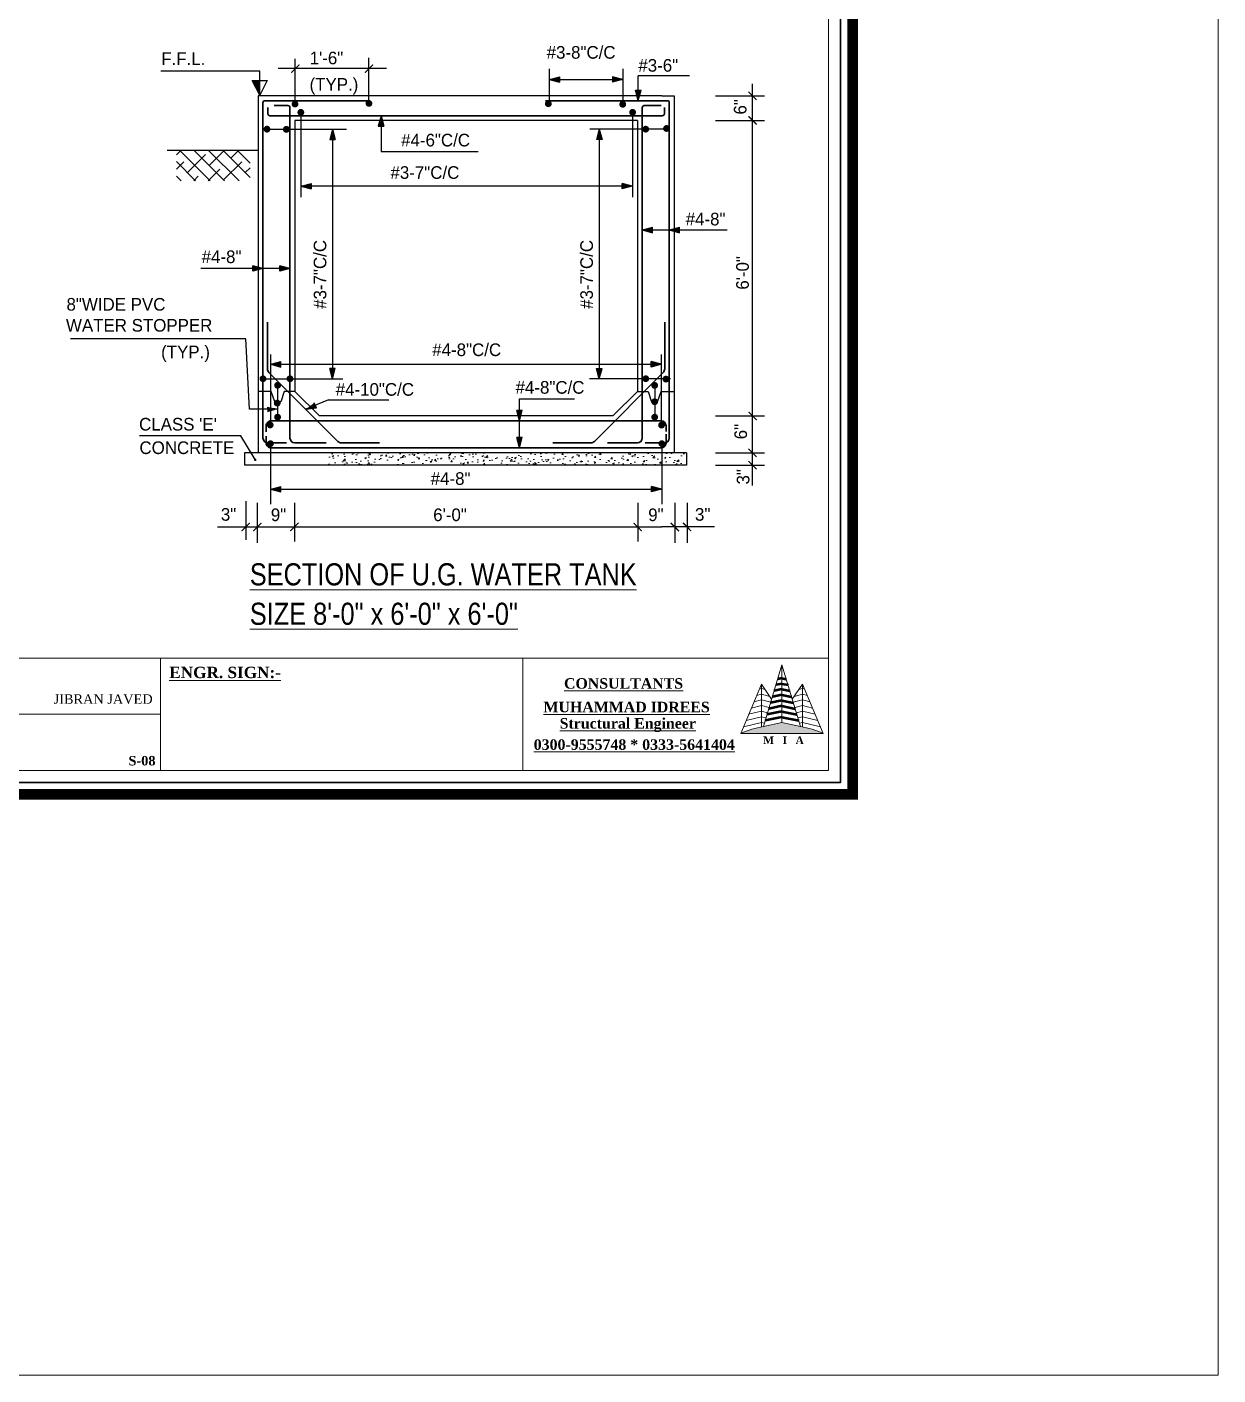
# Model space of a CAD drawing. Header units: inches. Extents: x 77090 to 90659, y -228139 to -226123.
# Drawn here: x 89754 to 90659, y -228139 to -227114 of the extents above; entities that cross this region are included whole.
import ezdxf

# ---------------------------------------------------------------- set-up
doc = ezdxf.new("R2010")
doc.units = ezdxf.units.IN
doc.header["$LTSCALE"] = 15
doc.header["$MEASUREMENT"] = 0
doc.header["$PDMODE"] = 66
doc.linetypes.add('ACAD_ISO02W100', pattern=[15, 12, -3])
doc.layers.get('0').update_dxf_attribs({"lineweight": 25})
doc.layers.get('Defpoints').update_dxf_attribs({"lineweight": 25})
for name, color, linetype, lineweight in [('2', 2, 'Continuous', 25), ('doted1', 30, 'ACAD_ISO02W100', 13), ('HACH', 8, 'Continuous', 13), ('L2', 2, 'Continuous', 25), ('L3', 3, 'Continuous', 25), ('level', 7, 'Continuous', 13), ('S3', 3, 'Continuous', 25), ('SSCDIM', 2, 'Continuous', 25), ('STEEL', 211, 'Continuous', 35), ('TEXTS', 41, 'Continuous', 13), ('wall', 240, 'Continuous', 13), ('walls', 5, 'Continuous', 50)]:
    doc.layers.add(name, color=color, linetype=linetype, lineweight=lineweight)
doc.styles.add('ADE', font='', dxfattribs={"height": 6})
doc.styles.get("Standard").update_dxf_attribs({"font": 'trebuc.ttf'})
doc.styles.add('style10', font='stylu.ttf', dxfattribs={"height": 12})
doc.styles.get('ADE').set_extended_font_data('Arial Rounded MT Bold')

# ---------------------------------------------------------------- blocks, each defined once
blk = doc.blocks.new('TIK')
at = {"color": 2, "linetype": 'ByBlock', "const_width": 0.075}
blk.add_lwpolyline([(0.25, 0.25), (-0.25, -0.25)], dxfattribs=at)

msp = doc.modelspace()

# ---------------------------------------------------------------- hatches: boundary and pattern name
at = {"layer": '2'}
h = msp.add_hatch(dxfattribs=at)
h.set_pattern_fill('ANSI38', color=256, scale=62.208, style=0)
h.set_pattern_definition([(135, (92460.3075, -232228.411), (5.498462, 5.498462), []), (45, (92460.3075, -232228.411), (16.495387, 5.498462), [19.44, -11.664])])
h.paths.add_polyline_path([(89867.69, -227207.91), (89923.8, -227207.91), (89923.8, -227231.02), (89867.69, -227231.02)])
at = {"layer": 'HACH', "linetype": 'ByBlock'}
h = msp.add_hatch(dxfattribs=at)
h.set_pattern_fill('AR-CONC', color=256, scale=1.728, style=0)
h.set_pattern_definition([(50, (83933.718, -223761.27), (12.394256, -1.084357), [1.296, -14.256]), (355, (83933.718, -223761.27), (-2.397623, 12.99788), [1.0368, -11.4048]), (100.4514, (83934.751, -223761.36), (9.996642, 11.913515), [1.10143, -12.115736]), (46.1842, (83933.718, -223757.814), (18.441925, -2.86017), [1.944, -21.384]), (96.6356, (83935.255, -223758.052), (16.15097, 16.832757), [1.652146, -18.1736]), (351.1842, (83933.718, -223757.814), (16.15096, 16.83277), [1.5552, -17.1072]), (21, (83935.446, -223758.678), (10.314554, -6.957254), [1.296, -14.256]), (326, (83935.446, -223758.678), (4.20449, 12.530593), [1.0368, -11.4048]), (71.4514, (83936.305, -223759.257), (14.519047, 5.573327), [1.10143, -12.115736]), (37.5, (83933.718, -223761.2695), (0.2101223, 5.7524058), [0, -11.26656, 0, -11.5776, 0, -11.448]), (7.5, (83933.718, -223761.2695), (4.5458416, 6.8154344), [0, -6.60096, 0, -11.00736, 0, -4.3632]), (327.5, (83929.8644, -223761.2695), (9.2244517, -0.3897482), [0, -4.32, 0, -13.4784, 0, -17.8848]), (317.5, (83928.1364, -223761.2695), (10.077457, 1.729814), [0, -5.616, 0, -8.95104, 0, -12.7008])])
h.paths.add_polyline_path([(90000.31, -227437.7), (89980.76, -227437.7), (89980.76, -227447.03), (90000.31, -227447.03)])
h.paths.add_polyline_path([(89989.29, -227443.08, -1), (89988.35, -227443.08, -1)], flags=16)
h.paths.add_polyline_path([(90236.61, -227437.7), (90000.31, -227437.7), (90000.31, -227447.03), (90236.61, -227447.03)])
h.paths.add_polyline_path([(90255.32, -227437.7), (90236.61, -227437.7), (90236.61, -227447.03), (90255.32, -227447.03)])
at = {"layer": 'STEEL'}
for points in [[(89960.38, -227172.66, 1.0000059), (89955.2, -227172.66, 1.0000059)], [(90016.59, -227172.19, 1.0000059), (90011.42, -227172.19, 1.0000059)], [(90152.92, -227172.42, 1.0000059), (90147.75, -227172.42, 1.0000059)], [(90209.44, -227172.88, 1.0000059), (90204.27, -227172.88, 1.0000059)], [(89964.82, -227179.01, 1.0000059), (89959.64, -227179.01, 1.0000059)], [(90216.97, -227178.96, 1.0000059), (90211.79, -227178.96, 1.0000059)], [(89939.13, -227191.76, 1.0000059), (89933.95, -227191.76, 1.0000059)], [(89953.8, -227191.89, 1.0000059), (89948.62, -227191.89, 1.0000059)], [(90226.95, -227191.76, 1.0000059), (90221.77, -227191.76, 1.0000059)], [(90242.73, -227191.23, 1.0000059), (90237.55, -227191.23, 1.0000059)], [(89936.03, -227381.43, 1.0000059), (89930.86, -227381.43, 1.0000059)], [(89947.12, -227386.46, 1.0000059), (89941.95, -227386.46, 1.0000059)], [(89956.56, -227381.43, 1.0000059), (89951.38, -227381.43, 1.0000059)], [(90227, -227381.43, 1.0000059), (90221.83, -227381.43, 1.0000059)], [(90233.76, -227386.46, 1.0000059), (90228.58, -227386.46, 1.0000059)], [(90242.3, -227381.72, 1.0000059), (90237.12, -227381.72, 1.0000059)], [(89946.85, -227399.96, 1.0000059), (89941.67, -227399.96, 1.0000059)], [(90233.76, -227398.9, 1.0000059), (90228.58, -227398.9, 1.0000059)], [(89947.12, -227410.62, 1.0000059), (89941.95, -227410.62, 1.0000059)], [(90233.76, -227410.62, 1.0000059), (90228.58, -227410.62, 1.0000059)], [(89941.52, -227416.55, 1.0000059), (89936.34, -227416.55, 1.0000059)], [(90238.96, -227416.67, 1.0000059), (90233.79, -227416.67, 1.0000059)], [(89941.68, -227430.78, 1.0000059), (89936.5, -227430.78, 1.0000059)], [(90239.2, -227430.78, 1.0000059), (90234.03, -227430.78, 1.0000059)]]:
    msp.add_hatch(color=256, dxfattribs=at).paths.add_polyline_path(points)
at = {"layer": 'walls', "ltscale": 2}
msp.add_hatch(color=256, dxfattribs=at).paths.add_polyline_path([(90359.27, -227650.93, 0.05696), (90342.03, -227645.73), (90327.91, -227642.8), (90313.79, -227645.73, 0.05696), (90296.54, -227650.93), (90327.91, -227650.93)])

# ---------------------------------------------------------------- linework, layer by layer
at = {"lineweight": 5}
for p, q in [((90131.04, -227593.69), (90131.04, -227679.05)), ((89431.15, -227636.37), (89855.47, -227636.37))]:
    msp.add_line(p, q, dxfattribs=at)
at = {"layer": '2'}
for p, q in [((89957.93, -227173.2), (89957.93, -227138.42)), ((90013.92, -227172.47), (90013.92, -227137.63)), ((90027.42, -227145.71), (89945.07, -227145.71)), ((90150.98, -227145.97), (90150.98, -227171.42)), ((90150.98, -227154.03), (90158.79, -227151.94)), ((90158.79, -227151.94), (90158.79, -227156.12)), ((90199.15, -227151.94), (90199.15, -227156.12)), ((90206.96, -227154.03), (90199.15, -227151.94)), ((90206.96, -227145.97), (90206.96, -227171.89)), ((90257.55, -227151.2), (90218.72, -227151.2)), ((90218.72, -227169.97), (90218.72, -227151.2)), ((90150.98, -227154.03), (90206.96, -227154.03)), ((90150.98, -227154.03), (90158.79, -227156.12)), ((90206.96, -227154.03), (90199.15, -227156.12)), ((90216.63, -227162.16), (90220.81, -227162.16)), ((90218.72, -227169.97), (90216.63, -227162.16)), ((90218.72, -227169.97), (90220.81, -227162.16)), ((90305.51, -227462.55), (90305.51, -227157.27)), ((90277.28, -227166.4), (90314.58, -227166.4)), ((89962.22, -227181.55), (89962.22, -227243.48)), ((90023.17, -227181.55), (90021.08, -227189.36)), ((90023.17, -227181.55), (90023.17, -227208.72)), ((90023.17, -227181.55), (90025.27, -227189.36)), ((90214.37, -227181.55), (90214.37, -227243.48)), ((89937.02, -227191.71), (89997.02, -227191.71)), ((89986.28, -227191.71), (89984.19, -227199.53)), ((89986.28, -227191.71), (89986.28, -227381.39)), ((89986.28, -227191.71), (89988.37, -227199.53)), ((90021.08, -227189.36), (90025.27, -227189.36)), ((90238.68, -227191.71), (90181.83, -227191.71)), ((90189.09, -227191.71), (90187, -227199.53)), ((90189.09, -227191.71), (90189.09, -227381.39)), ((90189.09, -227191.71), (90191.19, -227199.53)), ((90277.28, -227185.07), (90314.58, -227185.07)), ((89984.19, -227199.53), (89988.37, -227199.53)), ((90191.19, -227199.53), (90187, -227199.53)), ((89929.71, -227207.91), (89860.68, -227207.91)), ((90023.17, -227208.72), (90096.88, -227208.72)), ((89962.22, -227235.04), (89970.04, -227232.95)), ((89970.04, -227232.95), (89970.04, -227237.13)), ((90206.56, -227237.13), (90206.56, -227232.95)), ((90214.37, -227235.04), (90206.56, -227232.95)), ((90214.37, -227235.04), (89962.22, -227235.04)), ((89962.22, -227235.04), (89970.04, -227237.13)), ((90214.37, -227235.04), (90206.56, -227237.13)), ((90221.73, -227268.33), (90229.54, -227266.24)), ((90221.73, -227268.33), (90286.36, -227268.33)), ((90221.73, -227268.33), (90229.54, -227270.43)), ((90229.54, -227270.43), (90229.54, -227266.24)), ((90242.26, -227268.33), (90250.07, -227266.24)), ((90242.26, -227268.33), (90250.07, -227270.43)), ((90250.07, -227270.43), (90250.07, -227266.24)), ((89946.16, -227297.67), (89886.34, -227297.67)), ((89925.63, -227299.77), (89925.63, -227295.58)), ((89933.44, -227297.67), (89925.63, -227295.58)), ((89933.44, -227297.67), (89925.63, -227299.77)), ((89946.16, -227299.77), (89946.16, -227295.58)), ((89953.97, -227297.67), (89946.16, -227295.58)), ((89953.97, -227297.67), (89946.16, -227299.77)), ((89920.3, -227350.98), (89787.24, -227350.98)), ((89939.32, -227416.63), (89939.32, -227363)), ((90236.37, -227416.63), (90236.37, -227363)), ((89939.32, -227370.44), (89947.14, -227368.35)), ((89939.32, -227370.44), (90236.37, -227370.44)), ((89939.32, -227370.44), (89947.14, -227372.54)), ((89947.14, -227372.54), (89947.14, -227368.35)), ((89988.37, -227373.58), (89984.19, -227373.58)), ((89986.28, -227381.39), (89984.19, -227373.58)), ((89986.28, -227381.39), (89988.37, -227373.58)), ((90187, -227373.58), (90191.19, -227373.58)), ((90189.09, -227381.39), (90187, -227373.58)), ((90189.09, -227381.39), (90191.19, -227373.58)), ((90228.56, -227372.54), (90228.56, -227368.35)), ((90236.37, -227370.44), (90228.56, -227368.35)), ((90236.37, -227370.44), (90228.56, -227372.54)), ((89933.44, -227381.39), (89994.09, -227381.39)), ((90243.26, -227381.39), (90181.6, -227381.39)), ((89983.17, -227397.49), (89966.04, -227404.66)), ((89983.17, -227397.49), (90029.21, -227397.49)), ((90128.37, -227396.64), (90170.25, -227396.64)), ((90128.37, -227413.44), (90128.37, -227396.64)), ((89944.53, -227404.59), (89936.52, -227403.5)), ((89966.04, -227404.66), (89974.05, -227403.57)), ((89974.05, -227403.57), (89972.44, -227399.71)), ((90130.47, -227405.62), (90126.28, -227405.62)), ((90128.37, -227413.44), (90126.28, -227405.62)), ((90128.37, -227413.44), (90130.47, -227405.62)), ((90128.37, -227433.96), (90128.37, -227411.27)), ((90277.28, -227409.7), (90314.58, -227409.7)), ((89916.61, -227424.79), (89839.67, -227424.79)), ((89927.49, -227442.82), (89916.61, -227424.79)), ((90130.47, -227426.15), (90126.28, -227426.15)), ((90128.37, -227433.96), (90126.28, -227426.15)), ((90128.37, -227433.96), (90130.47, -227426.15)), ((89939.08, -227430.74), (89939.08, -227476.87)), ((90236.61, -227430.74), (90236.61, -227476.87)), ((90277.28, -227437.7), (90314.58, -227437.7)), ((90277.28, -227447.03), (90314.58, -227447.03)), ((89939.08, -227465.34), (89946.9, -227463.25)), ((89939.08, -227465.34), (90236.61, -227465.34)), ((89939.08, -227465.34), (89946.9, -227467.44)), ((89946.9, -227467.44), (89946.9, -227463.25)), ((90228.8, -227467.44), (90228.8, -227463.25)), ((90236.61, -227465.34), (90228.8, -227463.25)), ((90236.61, -227465.34), (90228.8, -227467.44)), ((89920.31, -227474.54), (89920.31, -227503.97)), ((89929.15, -227475.65), (89929.15, -227506.17)), ((89957.45, -227475.65), (89957.45, -227505.07)), ((90218.25, -227475.65), (90218.25, -227505.07)), ((90246.55, -227475.65), (90246.55, -227506.17)), ((90255.88, -227475.65), (90255.88, -227506.17)), ((89898.99, -227494.03), (90236.66, -227494.03)), ((90276.62, -227494.03), (90236.66, -227494.03))]:
    msp.add_line(p, q, dxfattribs=at)
at = {"layer": '2', "linetype": 'Continuous'}
for p, q in [((89923.28, -227404.59), (89920.3, -227350.98)), ((89944.53, -227404.59), (89923.28, -227404.59))]:
    msp.add_line(p, q, dxfattribs=at)
at = {"layer": '2', "const_width": 0.933}
msp.add_lwpolyline([(89927.13, -227443.08, 1), (89928.06, -227443.08, 1)], format="xyb", close=True, dxfattribs=at)
at = {"layer": '2'}
for points in [[(90150.98, -227154.03), (90158.79, -227151.94), (90158.79, -227156.12)], [(90206.96, -227154.03), (90199.15, -227151.94), (90199.15, -227156.12)], [(90218.72, -227169.97), (90216.63, -227162.16), (90220.81, -227162.16)], [(90023.17, -227181.55), (90021.08, -227189.36), (90025.27, -227189.36)], [(89986.28, -227191.71), (89984.19, -227199.53), (89988.37, -227199.53)], [(90189.09, -227191.71), (90191.19, -227199.53), (90187, -227199.53)], [(89962.22, -227235.04), (89970.04, -227232.95), (89970.04, -227237.13)], [(90214.37, -227235.04), (90206.56, -227237.13), (90206.56, -227232.95)], [(90221.73, -227268.33), (90229.54, -227270.43), (90229.54, -227266.24)], [(90242.26, -227268.33), (90250.07, -227270.43), (90250.07, -227266.24)], [(89933.44, -227297.67), (89925.63, -227299.77), (89925.63, -227295.58)], [(89953.97, -227297.67), (89946.16, -227299.77), (89946.16, -227295.58)], [(89939.32, -227370.44), (89947.14, -227372.54), (89947.14, -227368.35)], [(89986.28, -227381.39), (89988.37, -227373.58), (89984.19, -227373.58)], [(90189.09, -227381.39), (90187, -227373.58), (90191.19, -227373.58)], [(90236.37, -227370.44), (90228.56, -227372.54), (90228.56, -227368.35)], [(89944.53, -227404.59), (89936.67, -227402.69), (89936.77, -227406.88)], [(89966.04, -227404.66), (89974.05, -227403.57), (89972.44, -227399.71)], [(90128.37, -227413.44), (90130.47, -227405.62), (90126.28, -227405.62)], [(90128.37, -227433.96), (90130.47, -227426.15), (90126.28, -227426.15)], [(89939.08, -227465.34), (89946.9, -227467.44), (89946.9, -227463.25)], [(90236.61, -227465.34), (90228.8, -227467.44), (90228.8, -227463.25)]]:
    msp.add_solid(points, dxfattribs=at)
at = {"layer": 'Defpoints', "color": 0, "linetype": 'ByBlock'}
for p in [(90245.99, -227166.4), (90245.99, -227409.7)]:
    msp.add_point(p, dxfattribs=at)
at = {"layer": 'doted1', "linetype": 'ByBlock', "ltscale": 0.3, "const_width": 8.01}
msp.add_lwpolyline([(88755.42, -227697.26), (88755.42, -226547.79), (90381.6, -226547.79), (90381.6, -227697.26)], close=True, dxfattribs=at)
at = {"layer": 'HACH', "ltscale": 10}
msp.add_lwpolyline([(77090.12, -226123.43), (90659.33, -226123.43), (90659.33, -228138.59), (77090.12, -228138.59)], close=True, dxfattribs=at)
at = {"layer": 'L2'}
msp.add_lwpolyline([(89930.95, -227166.03), (89925.35, -227154.83), (89936.55, -227154.83)], close=True, dxfattribs=at)
at = {"layer": 'L3'}
msp.add_solid([(89930.95, -227166.03), (89925.35, -227154.83), (89930.95, -227154.83)], dxfattribs=at)
at = {"layer": 'level'}
for p, q in [((88773.63, -227593.69), (90363.39, -227593.69)), ((89855.47, -227593.69), (89855.47, -227679.05))]:
    msp.add_line(p, q, dxfattribs=at)
at = {"layer": 'level', "linetype": 'ByBlock', "lineweight": 35, "ltscale": 0.1}
msp.add_lwpolyline([(88764.53, -227688.15), (88764.53, -226556.9), (90372.49, -226556.9), (90372.49, -227688.15)], close=True, dxfattribs=at)
at = {"layer": 'level', "ltscale": 0.25}
msp.add_lwpolyline([(88773.63, -227679.05), (88773.63, -226566), (90363.39, -226566), (90363.39, -227679.05)], close=True, dxfattribs=at)
at = {"layer": 'S3'}
for p, q in [((90236.66, -227166.4), (89929.71, -227166.4)), ((89929.71, -227166.4), (89929.71, -227437.7)), ((90236.66, -227166.4), (90245.99, -227166.4)), ((90245.99, -227166.4), (90245.99, -227437.7)), ((90218, -227185.07), (89957.7, -227185.07)), ((89957.7, -227185.07), (89957.7, -227391.04)), ((90218, -227185.07), (90218, -227391.04)), ((89939.71, -227391.04), (89929.71, -227391.04)), ((89942.4, -227398.86), (89939.71, -227391.04)), ((89949.6, -227391.04), (89946.92, -227398.86)), ((89957.7, -227391.04), (89949.6, -227391.04)), ((89957.7, -227391.04), (89976.36, -227409.7)), ((90218, -227391.04), (90199.33, -227409.7)), ((90218, -227391.04), (90226.09, -227391.04)), ((90226.09, -227391.04), (90228.78, -227398.86)), ((90233.3, -227398.86), (90235.98, -227391.04)), ((90235.98, -227391.04), (90245.99, -227391.04)), ((89946.92, -227398.86), (89942.4, -227398.86)), ((90228.78, -227398.86), (90233.3, -227398.86)), ((90199.33, -227409.7), (89976.36, -227409.7)), ((90255.32, -227437.7), (89919.53, -227437.7)), ((89919.53, -227437.7), (89919.53, -227447.03)), ((90255.32, -227437.7), (90255.32, -227447.03)), ((90255.32, -227447.03), (89919.53, -227447.03))]:
    msp.add_line(p, q, dxfattribs=at)
at = {"layer": 'S3', "color": 6}
for p, q in [((89944.53, -227386.42), (89944.53, -227411.3)), ((90231.17, -227386.42), (90231.17, -227411.3))]:
    msp.add_line(p, q, dxfattribs=at)
at = {"layer": 'SSCDIM'}
for p, q in [((89930.95, -227147.74), (89855.77, -227147.74)), ((89930.95, -227165.47), (89930.95, -227147.74))]:
    msp.add_line(p, q, dxfattribs=at)
at = {"layer": 'STEEL'}
for p, q in [((89933.44, -227171.69), (89933.44, -227311.3)), ((90014.36, -227170.14), (89935, -227170.14)), ((90240.7, -227170.14), (90148.28, -227170.14)), ((90242.26, -227171.69), (90242.26, -227338.18)), ((89937.17, -227175.27), (89937.17, -227179.99)), ((90236.97, -227181.55), (89938.73, -227181.55)), ((89952.41, -227173.87), (89942, -227173.87)), ((89953.97, -227175.42), (89953.97, -227314.96)), ((90221.73, -227175.42), (90221.73, -227340.37)), ((90223.28, -227173.87), (90236.04, -227173.87)), ((90238.52, -227175.27), (90238.52, -227179.99)), ((90242.26, -227191.42), (90242.26, -227426.5)), ((89933.44, -227311.3), (89933.44, -227426.5)), ((89953.97, -227314.96), (89953.97, -227426.5)), ((90221.73, -227314.96), (90221.73, -227426.5)), ((89936.93, -227338.4), (89936.93, -227374)), ((90238.77, -227338.4), (90238.77, -227374)), ((89938.02, -227376.64), (89990.4, -227429.01)), ((90237.68, -227376.64), (90185.3, -227429.01)), ((89935.93, -227417.17), (89935.93, -227421.7)), ((90236.04, -227413.44), (89939.66, -227413.44)), ((90239.77, -227417.17), (90239.77, -227421.41)), ((89935.93, -227424.97), (89935.93, -227430.23)), ((90239.77, -227423.6), (90239.77, -227430.23)), ((89937.17, -227430.23), (89951.28, -227430.23)), ((90236.04, -227433.96), (89939.66, -227433.96)), ((89981.43, -227430.23), (89957.7, -227430.23)), ((90022.04, -227430.11), (89993.04, -227430.11)), ((90153.65, -227430.11), (90182.66, -227430.11)), ((90195.25, -227430.23), (90218, -227430.23)), ((90238.52, -227430.23), (90223.86, -227430.23))]:
    msp.add_line(p, q, dxfattribs=at)
for centre, radius, start, end in [((89935, -227171.69), 1.56, 90, 180), ((90240.7, -227171.69), 1.56, 0, 90), ((89938.73, -227179.99), 1.56, 180, 270), ((89952.41, -227175.42), 1.56, 0, 90), ((90223.28, -227175.42), 1.56, 90, 180), ((90236.97, -227179.99), 1.56, 270, 0), ((89940.66, -227374), 3.73, 180, 225), ((90235.04, -227374), 3.73, 315, 0), ((89939.66, -227417.17), 3.73, 89.99694, 180), ((90236.04, -227417.17), 3.73, 0, 90), ((89937.17, -227426.5), 3.73, 180, 270), ((89957.7, -227426.5), 3.73, 180, 270), ((90218, -227426.5), 3.73, 270, 0), ((90238.52, -227426.5), 3.73, 270, 0), ((89939.66, -227430.23), 3.73, 180, 270.00305), ((89993.04, -227426.38), 3.73, 225, 270), ((90182.66, -227426.38), 3.73, 270, 315), ((90236.04, -227430.23), 3.73, 269.99706, 0)]:
    msp.add_arc(centre, radius, start, end, dxfattribs=at)
at = {"layer": 'wall'}
for p, q in [((90327.91, -227598.81), (90313.79, -227645.73)), ((90327.91, -227598.81), (90342.03, -227645.73)), ((90327.91, -227598.81), (90327.91, -227642.8)), ((90312.23, -227613.42), (90296.54, -227650.93)), ((90312.23, -227621.22), (90308.58, -227622.15)), ((90312.23, -227616.95), (90310.58, -227617.37)), ((90312.23, -227613.42), (90320.07, -227624.87)), ((90312.23, -227613.42), (90312.23, -227646.03)), ((90312.23, -227616.95), (90315.15, -227617.69)), ((90312.23, -227621.22), (90318.69, -227622.86)), ((90343.59, -227613.42), (90335.75, -227624.87)), ((90343.59, -227621.22), (90337.13, -227622.86)), ((90343.59, -227616.95), (90340.67, -227617.69)), ((90343.59, -227613.42), (90359.27, -227650.93)), ((90343.59, -227613.42), (90343.59, -227646.03)), ((90343.59, -227613.42), (90343.59, -227646.03)), ((90343.59, -227616.95), (90345.24, -227617.37)), ((90343.59, -227621.22), (90347.24, -227622.15)), ((90312.23, -227629.77), (90304.58, -227631.7)), ((90312.23, -227625.49), (90306.58, -227626.92)), ((90312.23, -227625.49), (90319.34, -227627.29)), ((90312.23, -227629.77), (90318.14, -227631.26)), ((90343.59, -227625.49), (90336.48, -227627.29)), ((90343.59, -227629.77), (90337.67, -227631.26)), ((90343.59, -227625.49), (90349.24, -227626.92)), ((90343.59, -227629.77), (90351.23, -227631.7)), ((90312.23, -227642.58), (90298.59, -227646.03)), ((90312.23, -227638.31), (90300.59, -227641.25)), ((90312.23, -227634.04), (90302.59, -227636.47)), ((90312.23, -227634.04), (90316.95, -227635.23)), ((90312.23, -227638.31), (90315.75, -227639.2)), ((90312.23, -227642.58), (90314.56, -227643.17)), ((90327.91, -227642.8), (90313.79, -227645.73)), ((90342.03, -227645.73), (90327.91, -227642.8)), ((90343.59, -227634.04), (90338.87, -227635.23)), ((90343.59, -227638.31), (90340.06, -227639.2)), ((90343.59, -227642.58), (90341.26, -227643.17)), ((90343.59, -227634.04), (90353.23, -227636.47)), ((90343.59, -227638.31), (90355.23, -227641.25)), ((90343.59, -227642.58), (90357.22, -227646.03)), ((90327.91, -227650.93), (90296.54, -227650.93)), ((90327.91, -227650.93), (90359.27, -227650.93))]:
    msp.add_line(p, q, dxfattribs=at)
for start, end in [(100.25324, 113.29342), (66.70658, 79.74676)]:
    msp.add_arc((90327.91, -227723.78), 79.32, start, end, dxfattribs=at)
at = {"layer": 'walls', "ltscale": 2}
for p, q in [((90327.91, -227608.97), (90324.65, -227609.65)), ((90327.91, -227608.97), (90331.17, -227609.65)), ((90327.91, -227621.66), (90320.58, -227623.18)), ((90327.91, -227617.43), (90321.93, -227618.67)), ((90327.91, -227613.2), (90323.29, -227614.16)), ((90327.91, -227613.2), (90332.53, -227614.16)), ((90327.91, -227617.43), (90333.88, -227618.67)), ((90327.91, -227621.66), (90335.24, -227623.18)), ((90327.91, -227630.12), (90317.86, -227632.2)), ((90327.91, -227625.89), (90319.22, -227627.69)), ((90327.91, -227625.89), (90336.6, -227627.69)), ((90327.91, -227630.12), (90337.96, -227632.2)), ((90327.91, -227638.57), (90315.15, -227641.22)), ((90327.91, -227634.35), (90316.5, -227636.71)), ((90327.91, -227634.35), (90339.31, -227636.71)), ((90327.91, -227638.57), (90340.67, -227641.22))]:
    msp.add_line(p, q, dxfattribs=at)

# ---------------------------------------------------------------- block references
at = {"layer": '2', "yscale": 12.44159999999465, "zscale": 12.4416}
for p, xscale, rotation in [((89957.99, -227145.77), -12.44159999999465, 270), ((90013.98, -227145.77), -12.44159999999465, 270), ((90305.56, -227166.45), 12.44159999999465, 90), ((90305.56, -227185.12), 12.44159999999465, 90), ((90305.56, -227409.75), 12.44159999999465, 90), ((90305.56, -227437.75), 12.44159999999465, 90), ((90305.56, -227447.08), 12.44159999999465, 90), ((89920.37, -227494.09), -12.44159999999465, 270), ((89929.21, -227494.09), -12.44159999999465, 270), ((89957.4, -227494.08), -12.44159999999465, 270), ((90218.3, -227494.08), 12.44159999999465, 90), ((90246.48, -227494.09), 12.44159999999465, 90), ((90255.81, -227494.09), 12.44159999999465, 90)]:
    msp.add_blockref('TIK', p, dxfattribs=dict(at, xscale=xscale, rotation=rotation))

# ---------------------------------------------------------------- texts
at = {"layer": 'TEXTS', "style": 'style10'}
for s, p in [('#3-8"C/C', (90149.06, -227138.2)), ('F.F.L.', (89856.12, -227143.04)), ('1\'-6"', (89968.92, -227142.48)), ('#3-6"', (90218.75, -227148.08)), ('(TYP.)', (89968.86, -227162.53)), ('#4-6"C/C', (90038.46, -227204.88)), ('#3-7"C/C', (90030.35, -227229.51)), ('#4-8"', (90254.73, -227264.88)), ('#4-8"', (89886.85, -227293.53)), ('8"WIDE PVC', (89784.13, -227329.67)), (' WATER STOPPER', (89780.16, -227345.63)), ('(TYP.)', (89856.05, -227365.86)), ('#4-8"C/C', (90062.11, -227364.21)), ('#4-10"C/C', (89988.76, -227394.34)), ('#4-8"C/C', (90125.43, -227392.8)), ("CLASS 'E'", (89839.29, -227420.78)), ('CONCRETE', (89839.57, -227438.65)), ('#4-8"', (90060.93, -227462.09)), ('3"', (89901.45, -227489.33)), ('9"', (89939.42, -227489.63)), ('6\'-0"', (90062.83, -227489.63)), ('9"', (90226.25, -227489.63)), ('3"', (90261.79, -227489.33))]:
    msp.add_text(s, height=9.6, dxfattribs=at).set_placement(p)
for s, p in [('6"', (90300.93, -227180.63)), ('#3-7"C/C', (89981.61, -227328.32)), ('#3-7"C/C', (90184.23, -227328.32)), ('6\'-0"', (90302.7, -227313.76)), ('6"', (90301.33, -227427.47)), ('3"', (90303.15, -227461.78))]:
    msp.add_text(s, height=9.6, rotation=90, dxfattribs=at).set_placement(p)
at = {"layer": 'TEXTS', "linetype": 'ByBlock', "char_height": 16.8, "width": 1113.12, "attachment_point": 1, "style": 'ADE'}
for s, insert in [('{\\fTechnic|b0|i0|c2|p2;\\LSECTION OF U.G. WATER TANK\\l}', (89923.45, -227521.67)), ('{\\fTechnic|b0|i0|c2|p2;\\LSIZE 8\'-0" x 6\'-0" x 6\'-0"}', (89923.45, -227551.65))]:
    msp.add_mtext(s, dxfattribs=dict(at, insert=insert))
at = {"layer": 'TEXTS'}
for s, insert, char_height, width, attachment_point in [('{\\fTimes New Roman|b1|i0|c0|p18;\\LENGR. SIGN:-}', (89862.25, -227600.3), 8.64, 101.7876, 1), ('{\\fTimes New Roman|b1|i0|c0|p18;\\LCONSULTANTS}', (90162.24, -227613.04), 7.9887, 286.099, 4), ('{\\fTimes New Roman|b0|i0|c0|p18;JIBRAN JAVED}', (89774.35, -227621.27), 7.2, 92.5713, 1), ('{\\fTimes New Roman|b1|i0|c0|p18;\\LMUHAMMAD IDREES}', (90146.68, -227630.98), 7.9887, 286.099, 4), ('{\\fTimes New Roman|b1|i0|c0|p18;\\LStructural Engineer}', (90158.95, -227644.67), 7.9887, 286.099, 4), ('{\\fTimes New Roman|b1|i0|c0|p18;\\L0300-9555748 * 0333-5641404}', (90139.22, -227659.52), 7.9887, 286.099, 4), ('\\pt261.4;{\\fTimes New Roman|b1|i0|c0|p18;S-08}', (89831.24, -227668.1), 7.2, 145.5861, 1)]:
    msp.add_mtext(s, dxfattribs=dict(at, insert=insert, char_height=char_height, width=width, attachment_point=attachment_point))
at = {"layer": 'TEXTS', "insert": (90313.63, -227653.25), "char_height": 5.7519, "width": 234.8747, "attachment_point": 1, "style": 'ADE'}
msp.add_mtext('{\\fTimes New Roman|b1|i0|c0|p18;M   I   A}', dxfattribs=at)

doc.saveas('drawing.dxf')
